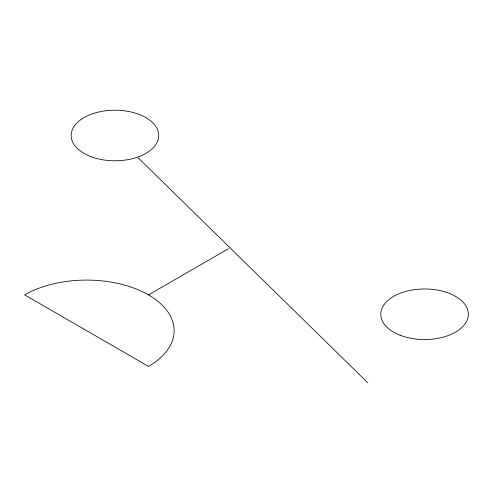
<?xml version="1.0" encoding="UTF-8"?>
<svg xmlns="http://www.w3.org/2000/svg" width="493" height="493" viewBox="0 0 493 493"><rect width="100%" height="100%" fill="white"/><g stroke="black" fill="none" stroke-linecap="round" stroke-linejoin="round"><path stroke-width="0.74" d="M148.492 294.894A87.569 50.557 0 0 1 148.492 366.391L24.65 294.888A87.569 50.557 0 0 1 148.492 294.894L228.475 248.712M138.176 157.846L367.803 382.778M400.026 335.191A43.785 25.279 0 0 0 468.239 316.056A43.785 25.279 0 0 0 405.437 291.517A43.785 25.279 0 0 0 400.026 335.191M90.41 156.441A43.791 25.279 0 0 0 158.629 137.307A43.791 25.279 0 0 0 95.821 112.761A43.791 25.279 0 0 0 90.41 156.441"/></g></svg>
